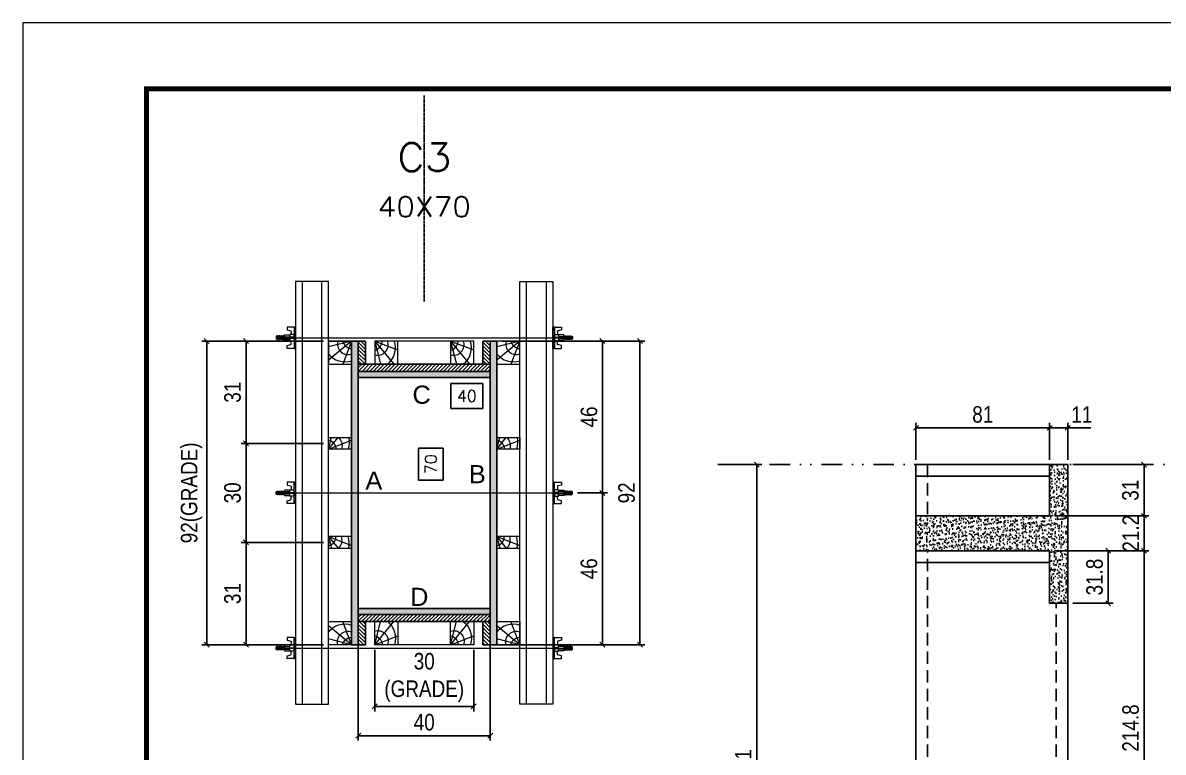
# Model space of a CAD drawing. Extents: x 2949 to 9203, y -16089 to 12527.
# Drawn here: x 4534 to 5225, y 2896 to 3338 of the extents above; entities that cross this region are included whole.
import ezdxf
from ezdxf.enums import TextEntityAlignment as Align

# ---------------------------------------------------------------- set-up
doc = ezdxf.new("R2010")
doc.units = 0
for name, pattern in [('DASHED', [0.75, 0.5, -0.25]), ('DIVIDE2', [0.625, 0.25, -0.125, 0, -0.125, 0, -0.125]), ('HIDDEN', [0.375, 0.25, -0.125])]:
    doc.linetypes.add(name, pattern=pattern)
for name, color, linetype in [('CHAPA', 1, 'Continuous'), ('COTA', 241, 'Continuous'), ('cotas', 4, 'Continuous'), ('MEIO_PONT', 93, 'Continuous'), ('Nível', 160, 'Continuous'), ('Painéis', 200, 'Continuous'), ('SARR_2.2x7', 40, 'Continuous'), ('SARRAFO', 251, 'Continuous'), ('Sarrafo de Pressão', 42, 'HIDDEN'), ('Texto de Titulo', 7, 'Continuous'), ('Texto Qtd Sarr', 242, 'Continuous'), ('TEXTO_GERAL', 7, 'Continuous')]:
    doc.layers.add(name, color=color, linetype=linetype)
for name, color, linetype, lineweight in [('Folhas', 255, 'Continuous', 9), ('Hachura', 251, 'Continuous', 9), ('Madeira', 126, 'Continuous', 18), ('Perfil Metálico', 224, 'Continuous', 18), ('SARRAFO DE PRESSAO', 251, 'DASHED', 9), ('Texto Seção', 7, 'Continuous', 15)]:
    doc.layers.add(name, color=color, linetype=linetype, lineweight=lineweight)
doc.styles.add('ARIAL', font='arial.ttf')
doc.styles.add('COTA TECNICA', font='techl___.ttf', dxfattribs={"height": 10})
doc.styles.add('COTA TECNICA 2X', font='techl___.ttf', dxfattribs={"height": 10})
doc.styles.add('COTA TECNICA-50', font='techl___.ttf', dxfattribs={"height": 10})
doc.styles.add('ROMANS', font='romans.shx')
doc.dimstyles.new('COTA PAINEL-50', dxfattribs={"dimtxt": 10, "dimasz": 3, "dimexe": 3, "dimexo": 3, "dimgap": 3, "dimtad": 1, "dimdec": 1, "dimzin": 12, "dimdsep": 46, "dimtxsty": 'COTA TECNICA-50', "dimblk1": 'OBLIQUE', "dimblk2": 'OBLIQUE', "dimsah": 1, "dimcen": 0.9, "dimclrd": 4, "dimclre": 4, "dimclrt": 240, "dimadec": 1, "dimazin": 3, "dimtfac": 1, "dimtdec": 1, "dimtmove": 0, "dimatfit": 3, "dimfxl": 1, "dimtolj": 1, "dimtzin": 12, "dimarcsym": 0})
doc.dimstyles.new('PAINEL', dxfattribs={"dimtxt": 10, "dimasz": 3, "dimexe": 3, "dimexo": 3, "dimgap": 3, "dimtad": 1, "dimdec": 1, "dimzin": 12, "dimdsep": 46, "dimtxsty": 'COTA TECNICA', "dimblk1": 'OBLIQUE', "dimblk2": 'OBLIQUE', "dimsah": 1, "dimcen": 0.9, "dimclrd": 4, "dimclre": 4, "dimclrt": 240, "dimadec": 1, "dimazin": 3, "dimtfac": 1, "dimtdec": 1, "dimtmove": 0, "dimatfit": 3, "dimfxl": 1, "dimtolj": 1, "dimtzin": 12, "dimarcsym": 0})
doc.dimstyles.new('SECAO PILAR', dxfattribs={"dimtxt": 10, "dimasz": 3, "dimexe": 3, "dimexo": 3, "dimgap": 3, "dimtad": 1, "dimdec": 1, "dimlfac": 0.5, "dimzin": 12, "dimdsep": 46, "dimtxsty": 'COTA TECNICA 2X', "dimblk1": 'OBLIQUE', "dimblk2": 'OBLIQUE', "dimsah": 1, "dimcen": 0.9, "dimclrd": 256, "dimclre": 256, "dimclrt": 256, "dimadec": 1, "dimazin": 3, "dimtfac": 1, "dimtdec": 1, "dimtmove": 0, "dimatfit": 3, "dimfxl": 1, "dimtolj": 1, "dimtzin": 12, "dimarcsym": 0})
doc.dimstyles.new('SECÇÃO 2', dxfattribs={"dimtxt": 7, "dimasz": 6, "dimexe": 0.18, "dimexo": 2, "dimgap": -4, "dimtad": 3, "dimdec": 1, "dimlfac": 0.5, "dimzin": 12, "dimdsep": 46, "dimtxsty": 'ROMANS', "dimblk": 'ARCHTICK', "dimcen": 0.09, "dimse1": 1, "dimse2": 1, "dimsd1": 1, "dimsd2": 1, "dimclrd": 180, "dimclre": 5, "dimclrt": 1, "dimadec": 0, "dimazin": 3, "dimtfac": 1, "dimtdec": 1, "dimtofl": 0, "dimtmove": 0, "dimatfit": 3, "dimldrblk": 'ARCHTICK', "dimfxl": 1, "dimtolj": 1, "dimtzin": 0, "dimarcsym": 0})

# ---------------------------------------------------------------- blocks, each defined once
blk = doc.blocks.new('9999999999')
at = {"layer": 'Folhas'}
blk.add_lwpolyline([(98138.98, 34190.21), (99623.98, 34190.21), (99623.98, 35240.21), (98138.98, 35240.21)], close=True, dxfattribs=at)
at = {"layer": 'Folhas', "color": 30, "const_width": 3}
blk.add_lwpolyline([(98213.98, 34230.21), (99583.98, 34230.21), (99583.98, 35200.21), (98213.98, 35200.21)], close=True, dxfattribs=at)
blk = doc.blocks.new('*D1163')
at = {"layer": 'COTA', "color": 180, "lineweight": -2, "transparency": 16777216}
for p, q in [((4788.84, 3080.35), (4773.84, 3080.35)), ((4773.84, 3080.35), (4773.84, 3061.01)), ((4788.84, 3061.01), (4788.84, 3080.35)), ((4773.84, 3061.01), (4788.84, 3061.01))]:
    blk.add_line(p, q, dxfattribs=at)
at = {"layer": 'Defpoints', "color": 0, "transparency": 16777216}
for p in [(4737.33, 3123.31), (4737.33, 2983.31), (4792.84, 2983.31)]:
    blk.add_point(p, dxfattribs=at)
at = {"layer": 'COTA', "color": 1, "transparency": 16777216, "insert": (4781.34, 3070.68), "char_height": 7, "attachment_point": 5, "rotation": 90, "style": 'ROMANS'}
blk.add_mtext('\\A1;70', dxfattribs=at)
blk = doc.blocks.new('_ArchTick')
at = {"color": 0, "linetype": 'ByBlock', "const_width": 0.15}
blk.add_lwpolyline([(-0.5, -0.5), (0.5, 0.5)], dxfattribs=at)
blk = doc.blocks.new('_Oblique')
at = {"color": 0, "linetype": 'ByBlock', "lineweight": -2}
blk.add_line((-0.5, -0.5), (0.5, 0.5), dxfattribs=at)
blk = doc.blocks.new('*D1164')
at = {"layer": 'COTA', "lineweight": -2, "transparency": 16777216}
for p, q in [((4824.33, 3145.31), (4911.1, 3145.31)), ((4908.1, 3145.31), (4908.1, 2961.31)), ((4824.33, 2961.31), (4911.1, 2961.31))]:
    blk.add_line(p, q, dxfattribs=at)
at = {"layer": 'Defpoints', "color": 0, "transparency": 16777216}
for p in [(4821.33, 3145.31), (4821.33, 2961.31), (4908.1, 2961.31)]:
    blk.add_point(p, dxfattribs=at)
at = {"layer": 'COTA', "lineweight": -2, "transparency": 16777216, "xscale": 3, "yscale": 3, "zscale": 3}
for p, rotation in [((4908.1, 3145.31), 90), ((4908.1, 2961.31), 270)]:
    blk.add_blockref('_Oblique', p, dxfattribs=dict(at, rotation=rotation))
at = {"layer": 'COTA', "transparency": 16777216, "insert": (4900.02, 3053.31), "char_height": 10, "attachment_point": 5, "rotation": 90, "style": 'COTA TECNICA 2X'}
blk.add_mtext('\\A1;92', dxfattribs=at)
blk = doc.blocks.new('*D1165')
at = {"layer": 'COTA', "lineweight": -2, "transparency": 16777216}
for p, q in [((4858.33, 3145.31), (4888.33, 3145.31)), ((4885.33, 3145.31), (4885.33, 3053.31)), ((4870.13, 3053.31), (4888.33, 3053.31))]:
    blk.add_line(p, q, dxfattribs=at)
at = {"layer": 'Defpoints', "color": 0, "transparency": 16777216}
for p in [(4855.33, 3145.31), (4867.13, 3053.31), (4885.33, 3053.31)]:
    blk.add_point(p, dxfattribs=at)
at = {"layer": 'COTA', "lineweight": -2, "transparency": 16777216, "xscale": 3, "yscale": 3, "zscale": 3}
for p, rotation in [((4885.33, 3145.31), 90), ((4885.33, 3053.31), 270)]:
    blk.add_blockref('_Oblique', p, dxfattribs=dict(at, rotation=rotation))
at = {"layer": 'COTA', "transparency": 16777216, "insert": (4877.23, 3099.31), "char_height": 10, "attachment_point": 5, "rotation": 90, "style": 'COTA TECNICA 2X'}
blk.add_mtext('\\A1;46', dxfattribs=at)
blk = doc.blocks.new('*D1166')
at = {"layer": 'COTA', "lineweight": -2, "transparency": 16777216}
for p, q in [((4870.13, 3053.31), (4888.33, 3053.31)), ((4885.33, 2961.31), (4885.33, 3053.31)), ((4858.33, 2961.31), (4888.33, 2961.31))]:
    blk.add_line(p, q, dxfattribs=at)
at = {"layer": 'Defpoints', "color": 0, "transparency": 16777216}
for p in [(4867.13, 3053.31), (4885.33, 3053.31), (4855.33, 2961.31)]:
    blk.add_point(p, dxfattribs=at)
at = {"layer": 'COTA', "lineweight": -2, "transparency": 16777216, "xscale": 3, "yscale": 3, "zscale": 3}
for p, rotation in [((4885.33, 3053.31), 90), ((4885.33, 2961.31), 270)]:
    blk.add_blockref('_Oblique', p, dxfattribs=dict(at, rotation=rotation))
at = {"layer": 'COTA', "transparency": 16777216, "insert": (4877.23, 3007.31), "char_height": 10, "attachment_point": 5, "rotation": 90, "style": 'COTA TECNICA 2X'}
blk.add_mtext('\\A1;46', dxfattribs=at)
blk = doc.blocks.new('*D1167')
at = {"layer": 'COTA', "color": 180, "lineweight": -2, "transparency": 16777216}
for p, q in [((4812.83, 3119.52), (4793.5, 3119.52)), ((4793.5, 3119.52), (4793.5, 3104.52)), ((4812.83, 3104.52), (4812.83, 3119.52)), ((4793.5, 3104.52), (4812.83, 3104.52))]:
    blk.add_line(p, q, dxfattribs=at)
at = {"layer": 'Defpoints', "color": 0, "transparency": 16777216}
for p in [(4737.33, 3123.31), (4817.33, 3123.31), (4817.33, 3100.52)]:
    blk.add_point(p, dxfattribs=at)
at = {"layer": 'COTA', "color": 1, "transparency": 16777216, "insert": (4803.16, 3112.02), "char_height": 7, "attachment_point": 5, "style": 'ROMANS'}
blk.add_mtext('\\A1;40', dxfattribs=at)
blk = doc.blocks.new('titulo1')
at = {"layer": 'Defpoints', "color": 252, "linetype": 'HIDDEN', "ltscale": 2}
blk.add_line((0, 0), (0, 125), dxfattribs=at)
at = {"layer": 'Defpoints', "style": 'ROMANS', "oblique": 15}
blk.add_attdef('FOLHA', text='', height=10, dxfattribs=at).set_placement((0, 15.58), align=Align.MIDDLE_CENTER)
at = {"layer": 'Texto Qtd Sarr', "color": 3, "style": 'ROMANS', "oblique": 15}
for tag, height, p in [('TITULO', 17, (0, 71.45)), ('SEÇÃO', 12, (0, 41.55))]:
    blk.add_attdef(tag, text='', height=height, dxfattribs=at).set_placement(p, align=Align.MIDDLE_CENTER)
blk = doc.blocks.new('PONTALETE')
at = {"layer": 'Madeira'}
for q in [(2.71, 7), (7, 5.76), (7, 1.74)]:
    blk.add_line((0, 0), q, dxfattribs=at)
blk.add_lwpolyline([(0, 0), (7, 0), (7, 7), (0, 7)], close=True, dxfattribs=at)
for centre, radius, start, end in [((2.04, 0.06), 6.23, 37.2818, 109.0913), ((1.09, 0.9), 3.19, 343.603, 109.9847), ((-0.21, -0.78), 3.09, 14.6322, 86.0383)]:
    blk.add_arc(centre, radius, start, end, dxfattribs=at)
blk = doc.blocks.new('*D1168')
at = {"layer": 'COTA', "lineweight": -2, "transparency": 16777216}
for p, q in [((4716.33, 3145.31), (4642.55, 3145.31)), ((4645.55, 3145.31), (4645.55, 2961.31)), ((4716.33, 2961.31), (4642.55, 2961.31))]:
    blk.add_line(p, q, dxfattribs=at)
at = {"layer": 'Defpoints', "color": 0, "transparency": 16777216}
for p in [(4719.33, 3145.31), (4645.55, 2961.31), (4719.33, 2961.31)]:
    blk.add_point(p, dxfattribs=at)
at = {"layer": 'COTA', "lineweight": -2, "transparency": 16777216, "xscale": 3, "yscale": 3, "zscale": 3}
for p, rotation in [((4645.55, 3145.31), 90), ((4645.55, 2961.31), 270)]:
    blk.add_blockref('_Oblique', p, dxfattribs=dict(at, rotation=rotation))
at = {"layer": 'COTA', "transparency": 16777216, "insert": (4636.33, 3053.31), "char_height": 10, "attachment_point": 5, "rotation": 90, "style": 'COTA TECNICA 2X'}
blk.add_mtext('\\A1;92(GRADE)', dxfattribs=at)
blk = doc.blocks.new('MEIO PONTALETE')
at = {"layer": 'Madeira'}
for q in [(2.71, 7), (3.5, 2.88), (3.5, 0.87)]:
    blk.add_line((0, 0), q, dxfattribs=at)
blk.add_lwpolyline([(0, 0), (3.5, 0), (3.5, 7), (0, 7)], close=True, dxfattribs=at)
for centre, radius, start, end in [((2.04, 0.06), 6.23, 76.4499, 109.0913), ((1.09, 0.9), 3.19, 40.9063, 109.9847), ((-0.21, -0.78), 3.09, 14.6322, 86.0383)]:
    blk.add_arc(centre, radius, start, end, dxfattribs=at)
blk = doc.blocks.new('*D1188')
at = {"layer": 'COTA', "lineweight": -2, "transparency": 16777216}
for p, q in [((4716.33, 3023.31), (4666.39, 3023.31)), ((4669.39, 3023.31), (4669.39, 2961.31)), ((4716.33, 2961.31), (4666.39, 2961.31))]:
    blk.add_line(p, q, dxfattribs=at)
at = {"layer": 'Defpoints', "color": 0, "transparency": 16777216}
for p in [(4719.33, 3023.31), (4669.39, 2961.31), (4719.33, 2961.31)]:
    blk.add_point(p, dxfattribs=at)
at = {"layer": 'COTA', "lineweight": -2, "transparency": 16777216, "xscale": 3, "yscale": 3, "zscale": 3}
for p, rotation in [((4669.39, 3023.31), 90), ((4669.39, 2961.31), 270)]:
    blk.add_blockref('_Oblique', p, dxfattribs=dict(at, rotation=rotation))
at = {"layer": 'COTA', "transparency": 16777216, "insert": (4661.17, 2992.31), "char_height": 10, "attachment_point": 5, "rotation": 90, "style": 'COTA TECNICA 2X'}
blk.add_mtext('\\A1;31', dxfattribs=at)
blk = doc.blocks.new('C')
at = {"layer": 'Hachura', "color": 0}
for p, q in [((0, 3.22), (0, -3.22)), ((0.45, 3.22), (0, 3.22)), ((0.46, 3.16), (0, 3.16)), ((0.46, 3.05), (0, 3.05)), ((0.46, 2.88), (0, 2.88)), ((0, 2.75), (0, -1.16)), ((0.46, 2.65), (0, 2.65)), ((0.46, 2.23), (0, 2.23)), ((0.46, 1.51), (0, 1.51)), ((0.39, 0.49), (0.17, 0.49)), ((0.45, -3.23), (0.45, 3.22)), ((0.45, 3.22), (2.58, 3.22)), ((1.74, 0.97), (0.45, 0.97)), ((1.45, 0.1), (0.45, 0.1)), ((1.35, 1.94), (1.35, 0.96)), ((2.58, 2.39), (1.47, 2.09)), ((1.74, -0.97), (1.74, 0.97)), ((1.74, 0.97), (1.74, 0.84)), ((1.74, 0.97), (1.74, 0.84)), ((1.74, 0.84), (3.35, 0.84)), ((3.35, 0.45), (1.74, 0.45)), ((2.58, 3.22), (2.58, 2.39)), ((3.32, 0.84), (3.32, -0.84)), ((3.35, 0.84), (3.35, -0.84)), ((3.68, 0.45), (3.35, 0.45)), ((3.84, -0.52), (3.35, 0.45)), ((3.35, 0.06), (3.67, -0.57)), ((3.68, 0.45), (4.16, -0.52)), ((3.72, 0.5), (4.25, -0.57)), ((4.37, -0.55), (3.83, 0.53)), ((4.15, 0.45), (3.93, 0.45)), ((4.42, -0.52), (3.93, 0.45)), ((4.15, 0.45), (4.26, 0.45)), ((4.26, 0.45), (4.74, -0.52)), ((4.3, 0.5), (4.83, -0.57)), ((4.95, -0.55), (4.41, 0.53)), ((4.51, 0.45), (4.84, 0.45)), ((5, -0.52), (4.51, 0.45)), ((4.84, 0.45), (5.32, -0.52)), ((4.88, 0.5), (5.41, -0.57)), ((5.53, -0.55), (4.99, 0.53)), ((5.58, -0.52), (5.09, 0.45)), ((5.42, 0.45), (5.09, 0.45)), ((5.58, -0.52), (5.09, 0.45)), ((5.42, 0.45), (5.74, -0.19)), ((5.46, 0.5), (5.74, -0.07)), ((5.74, 0.19), (5.57, 0.53)), ((5.74, 0.32), (5.68, 0.45)), ((5.68, 0.45), (5.74, 0.45)), ((5.74, 0.45), (5.9, 0.29)), ((5.74, 0.45), (5.74, -0.52)), ((5.9, -0.36), (5.9, 0.29)), ((0.45, 0), (0, 0)), ((0.46, -1.52), (0, -1.52)), ((0.46, -2.23), (0, -2.23)), ((0.46, -2.65), (0, -2.65)), ((0.46, -2.88), (0, -2.88)), ((0.46, -3.05), (0, -3.05)), ((0.46, -3.16), (0, -3.16)), ((0, -3.22), (2.57, -3.22)), ((0.08, -0.48), (0.29, -0.48)), ((0.29, -0.48), (0.4, -0.48)), ((0.45, 0), (0.45, -0.97)), ((0.45, -0.16), (1.45, -0.16)), ((0.45, -0.65), (0.45, -0.32)), ((0.45, -3.23), (0.45, -0.65)), ((0.45, -0.97), (1.74, -0.97)), ((1.35, -1.94), (1.35, -0.97)), ((2.58, -2.39), (1.47, -2.1)), ((3.35, -0.32), (1.74, -0.32)), ((3.35, -0.84), (1.74, -0.84)), ((2.58, -3.23), (2.58, -2.39)), ((3.35, -0.07), (3.58, -0.52)), ((3.35, -0.52), (3.58, -0.52)), ((3.84, -0.52), (4.16, -0.52)), ((4.42, -0.52), (4.74, -0.52)), ((4.63, -0.52), (4.74, -0.52)), ((5, -0.52), (5.32, -0.52)), ((5.58, -0.52), (5.74, -0.52)), ((5.74, -0.52), (5.9, -0.36)), ((5.74, -0.52), (5.74, -0.52))]:
    blk.add_line(p, q, dxfattribs=at)
for centre, radius, start, end in [((1.52, 1.94), 0.161, 104.7436, 180), ((1.44, -0.03), 0.129, 272.695, 87.305), ((3.81, 0.39), 0.143, 25.5688, 154.4312), ((4.39, 0.39), 0.143, 25.5688, 154.4312), ((4.97, 0.39), 0.143, 25.5688, 154.4312), ((5.55, 0.39), 0.143, 25.5688, 154.4312), ((0.17, -0.37), 0.174, 221.744, 317.8592), ((1.52, -1.94), 0.161, 180, 255.2564), ((3.71, -0.4), 0.174, 222.1408, 318.256), ((4.29, -0.4), 0.174, 222.1408, 318.256), ((4.87, -0.4), 0.174, 222.1408, 318.256), ((5.45, -0.4), 0.174, 222.1408, 318.256), ((5.61, -0.4), 0.174, 317.8592, 318.256)]:
    blk.add_arc(centre, radius, start, end, dxfattribs=at)
blk = doc.blocks.new('*D1189')
at = {"layer": 'COTA', "lineweight": -2, "transparency": 16777216}
for p, q in [((4716.33, 3145.31), (4666.39, 3145.31)), ((4669.39, 3145.31), (4669.39, 3083.31)), ((4716.33, 3083.31), (4666.39, 3083.31))]:
    blk.add_line(p, q, dxfattribs=at)
at = {"layer": 'Defpoints', "color": 0, "transparency": 16777216}
for p in [(4719.33, 3145.31), (4669.39, 3083.31), (4719.33, 3083.31)]:
    blk.add_point(p, dxfattribs=at)
at = {"layer": 'COTA', "lineweight": -2, "transparency": 16777216, "xscale": 3, "yscale": 3, "zscale": 3}
for p, rotation in [((4669.39, 3145.31), 90), ((4669.39, 3083.31), 270)]:
    blk.add_blockref('_Oblique', p, dxfattribs=dict(at, rotation=rotation))
at = {"layer": 'COTA', "transparency": 16777216, "insert": (4661.17, 3114.31), "char_height": 10, "attachment_point": 5, "rotation": 90, "style": 'COTA TECNICA 2X'}
blk.add_mtext('\\A1;31', dxfattribs=at)
blk = doc.blocks.new('*D1190')
at = {"layer": 'COTA', "lineweight": -2, "transparency": 16777216}
for p, q in [((4716.33, 3083.31), (4666.39, 3083.31)), ((4669.39, 3083.31), (4669.39, 3023.31)), ((4716.33, 3023.31), (4666.39, 3023.31))]:
    blk.add_line(p, q, dxfattribs=at)
at = {"layer": 'Defpoints', "color": 0, "transparency": 16777216}
for p in [(4719.33, 3083.31), (4669.39, 3023.31), (4719.33, 3023.31)]:
    blk.add_point(p, dxfattribs=at)
at = {"layer": 'COTA', "lineweight": -2, "transparency": 16777216, "xscale": 3, "yscale": 3, "zscale": 3}
for p, rotation in [((4669.39, 3083.31), 90), ((4669.39, 3023.31), 270)]:
    blk.add_blockref('_Oblique', p, dxfattribs=dict(at, rotation=rotation))
at = {"layer": 'COTA', "transparency": 16777216, "insert": (4661.17, 3053.31), "char_height": 10, "attachment_point": 5, "rotation": 90, "style": 'COTA TECNICA 2X'}
blk.add_mtext('\\A1;30', dxfattribs=at)
blk = doc.blocks.new('*D1199')
at = {"layer": 'COTA', "lineweight": -2, "transparency": 16777216}
for p, q in [((4737.33, 2976.71), (4737.33, 2903.2)), ((4817.33, 2976.71), (4817.33, 2903.2)), ((4737.33, 2906.2), (4817.33, 2906.2))]:
    blk.add_line(p, q, dxfattribs=at)
at = {"layer": 'Defpoints', "color": 0, "transparency": 16777216}
for p in [(4737.33, 2979.71), (4817.33, 2979.71), (4817.33, 2906.2)]:
    blk.add_point(p, dxfattribs=at)
at = {"layer": 'COTA', "lineweight": -2, "transparency": 16777216, "xscale": 3, "yscale": 3, "zscale": 3, "rotation": 180}
blk.add_blockref('_Oblique', (4737.33, 2906.2), dxfattribs=at)
at = {"layer": 'COTA', "lineweight": -2, "transparency": 16777216, "xscale": 3, "yscale": 3, "zscale": 3}
blk.add_blockref('_Oblique', (4817.33, 2906.2), dxfattribs=at)
at = {"layer": 'COTA', "transparency": 16777216, "insert": (4777.33, 2914.3), "char_height": 10, "attachment_point": 5, "style": 'COTA TECNICA 2X'}
blk.add_mtext('\\A1;40', dxfattribs=at)
blk = doc.blocks.new('*D1191')
at = {"layer": 'cotas', "color": 4, "linetype": 'ByBlock', "lineweight": -2, "transparency": 16777216}
for p, q in [((4958.19, 3070.42), (4981.91, 3070.42)), ((4978.91, 3070.42), (4978.91, 2679.42)), ((4958.19, 2679.42), (4981.91, 2679.42))]:
    blk.add_line(p, q, dxfattribs=at)
at = {"layer": 'Defpoints', "color": 0, "linetype": 'ByBlock', "transparency": 16777216}
for p in [(4955.19, 3070.42), (4955.19, 2679.42), (4978.91, 2679.42)]:
    blk.add_point(p, dxfattribs=at)
at = {"layer": 'cotas', "color": 4, "linetype": 'ByBlock', "lineweight": -2, "transparency": 16777216, "xscale": 3, "yscale": 3, "zscale": 3}
for p, rotation in [((4978.91, 3070.42), 90), ((4978.91, 2679.42), 270)]:
    blk.add_blockref('_Oblique', p, dxfattribs=dict(at, rotation=rotation))
at = {"layer": 'cotas', "color": 240, "linetype": 'ByBlock', "transparency": 16777216, "insert": (4970.66, 2888.52), "char_height": 10, "attachment_point": 5, "rotation": 90, "style": 'COTA TECNICA'}
blk.add_mtext('\\A1;391', dxfattribs=at)
blk = doc.blocks.new('*D1172')
at = {"layer": 'COTA', "color": 4, "linetype": 'ByBlock', "lineweight": -2, "transparency": 16777216}
for p, q in [((5159.36, 3018.22), (5216.6, 3018.22)), ((5213.6, 2803.42), (5213.6, 3018.22)), ((5170.36, 2803.42), (5216.6, 2803.42))]:
    blk.add_line(p, q, dxfattribs=at)
at = {"layer": 'Defpoints', "color": 0, "linetype": 'ByBlock', "transparency": 16777216}
for p in [(5156.36, 3018.22), (5213.6, 3018.22), (5167.36, 2803.42)]:
    blk.add_point(p, dxfattribs=at)
at = {"layer": 'COTA', "color": 4, "linetype": 'ByBlock', "lineweight": -2, "transparency": 16777216, "xscale": 3, "yscale": 3, "zscale": 3}
for p, rotation in [((5213.6, 3018.22), 90), ((5213.6, 2803.42), 270)]:
    blk.add_blockref('_Oblique', p, dxfattribs=dict(at, rotation=rotation))
at = {"layer": 'COTA', "color": 240, "linetype": 'ByBlock', "transparency": 16777216, "insert": (5205.51, 2910.82), "char_height": 10, "attachment_point": 5, "rotation": 90, "style": 'COTA TECNICA'}
blk.add_mtext('\\A1;214.8', dxfattribs=at)
blk = doc.blocks.new('*D1173')
at = {"layer": 'COTA', "color": 4, "linetype": 'ByBlock', "lineweight": -2, "transparency": 16777216}
for p, q in [((5159.36, 3039.42), (5216.6, 3039.42)), ((5213.6, 3039.42), (5213.6, 3018.22)), ((5159.36, 3018.22), (5216.6, 3018.22))]:
    blk.add_line(p, q, dxfattribs=at)
at = {"layer": 'Defpoints', "color": 0, "linetype": 'ByBlock', "transparency": 16777216}
for p in [(5156.36, 3039.42), (5156.36, 3018.22), (5213.6, 3018.22)]:
    blk.add_point(p, dxfattribs=at)
at = {"layer": 'COTA', "color": 4, "linetype": 'ByBlock', "lineweight": -2, "transparency": 16777216, "xscale": 3, "yscale": 3, "zscale": 3}
for p, rotation in [((5213.6, 3039.42), 90), ((5213.6, 3018.22), 270)]:
    blk.add_blockref('_Oblique', p, dxfattribs=dict(at, rotation=rotation))
at = {"layer": 'COTA', "color": 240, "linetype": 'ByBlock', "transparency": 16777216, "insert": (5205.54, 3028.82), "char_height": 10, "attachment_point": 5, "rotation": 90, "style": 'COTA TECNICA'}
blk.add_mtext('\\A1;21.2', dxfattribs=at)
blk = doc.blocks.new('*D1200')
at = {"layer": 'COTA', "lineweight": -2, "transparency": 16777216}
for p, q in [((4747.33, 2958.31), (4747.33, 2920.93)), ((4807.33, 2958.31), (4807.33, 2920.93)), ((4747.33, 2923.93), (4807.33, 2923.93))]:
    blk.add_line(p, q, dxfattribs=at)
at = {"layer": 'Defpoints', "color": 0, "transparency": 16777216}
for p in [(4747.33, 2961.31), (4807.33, 2961.31), (4807.33, 2923.93)]:
    blk.add_point(p, dxfattribs=at)
at = {"layer": 'COTA', "lineweight": -2, "transparency": 16777216, "xscale": 3, "yscale": 3, "zscale": 3, "rotation": 180}
blk.add_blockref('_Oblique', (4747.33, 2923.93), dxfattribs=at)
at = {"layer": 'COTA', "lineweight": -2, "transparency": 16777216, "xscale": 3, "yscale": 3, "zscale": 3}
blk.add_blockref('_Oblique', (4807.33, 2923.93), dxfattribs=at)
at = {"layer": 'COTA', "transparency": 16777216, "insert": (4777.33, 2941.48), "char_height": 10, "attachment_point": 5, "style": 'COTA TECNICA 2X'}
blk.add_mtext('\\A1;30\\P(GRADE)', dxfattribs=at)
blk = doc.blocks.new('*D3330')
at = {"layer": 'COTA', "color": 4, "lineweight": -2, "transparency": 16777216}
for p, q in [((5170.36, 3070.42), (5216.6, 3070.42)), ((5213.6, 3039.42), (5213.6, 3070.42)), ((5159.36, 3039.42), (5216.6, 3039.42))]:
    blk.add_line(p, q, dxfattribs=at)
at = {"layer": 'Defpoints', "color": 0, "transparency": 16777216}
for p in [(5167.36, 3070.42), (5213.6, 3070.42), (5156.36, 3039.42)]:
    blk.add_point(p, dxfattribs=at)
at = {"layer": 'COTA', "color": 4, "lineweight": -2, "transparency": 16777216, "xscale": 3, "yscale": 3, "zscale": 3}
for p, rotation in [((5213.6, 3070.42), 90), ((5213.6, 3039.42), 270)]:
    blk.add_blockref('_Oblique', p, dxfattribs=dict(at, rotation=rotation))
at = {"layer": 'COTA', "color": 240, "transparency": 16777216, "insert": (5205.38, 3054.92), "char_height": 10, "attachment_point": 5, "rotation": 90, "style": 'COTA TECNICA-50'}
blk.add_mtext('\\A1;31', dxfattribs=at)
blk = doc.blocks.new('*D3444')
at = {"layer": 'COTA', "color": 4, "lineweight": -2, "transparency": 16777216}
for p, q in [((5159.36, 3018.22), (5194.87, 3018.22)), ((5191.87, 3018.22), (5191.87, 2986.42)), ((5170.36, 2986.42), (5194.87, 2986.42))]:
    blk.add_line(p, q, dxfattribs=at)
at = {"layer": 'Defpoints', "color": 0, "transparency": 16777216}
for p in [(5156.36, 3018.22), (5167.36, 2986.42), (5191.87, 2986.42)]:
    blk.add_point(p, dxfattribs=at)
at = {"layer": 'COTA', "color": 4, "lineweight": -2, "transparency": 16777216, "xscale": 3, "yscale": 3, "zscale": 3}
for p, rotation in [((5191.87, 3018.22), 90), ((5191.87, 2986.42), 270)]:
    blk.add_blockref('_Oblique', p, dxfattribs=dict(at, rotation=rotation))
at = {"layer": 'COTA', "color": 240, "transparency": 16777216, "insert": (5183.63, 3002.32), "char_height": 10, "attachment_point": 5, "rotation": 90, "style": 'COTA TECNICA-50'}
blk.add_mtext('\\A1;31.8', dxfattribs=at)
blk = doc.blocks.new('*D3445')
at = {"layer": 'COTA', "color": 4, "lineweight": -2, "transparency": 16777216}
for p, q in [((5075.36, 3073.42), (5075.36, 3095.72)), ((5075.36, 3092.72), (5156.36, 3092.72)), ((5156.36, 3073.42), (5156.36, 3095.72))]:
    blk.add_line(p, q, dxfattribs=at)
at = {"layer": 'Defpoints', "color": 0, "transparency": 16777216}
for p in [(5156.36, 3092.72), (5075.36, 3070.42), (5156.36, 3070.42)]:
    blk.add_point(p, dxfattribs=at)
at = {"layer": 'COTA', "color": 4, "lineweight": -2, "transparency": 16777216, "xscale": 3, "yscale": 3, "zscale": 3, "rotation": 180}
blk.add_blockref('_Oblique', (5075.36, 3092.72), dxfattribs=at)
at = {"layer": 'COTA', "color": 4, "lineweight": -2, "transparency": 16777216, "xscale": 3, "yscale": 3, "zscale": 3}
blk.add_blockref('_Oblique', (5156.36, 3092.72), dxfattribs=at)
at = {"layer": 'COTA', "color": 240, "transparency": 16777216, "insert": (5115.86, 3100.81), "char_height": 10, "attachment_point": 5, "style": 'COTA TECNICA-50'}
blk.add_mtext('\\A1;81', dxfattribs=at)
blk = doc.blocks.new('*D3446')
at = {"layer": 'COTA', "color": 4, "lineweight": -2, "transparency": 16777216}
for p, q in [((5156.36, 3073.42), (5156.36, 3095.72)), ((5156.36, 3092.72), (5167.36, 3092.72)), ((5167.36, 3073.42), (5167.36, 3095.72)), ((5167.36, 3092.72), (5181.45, 3092.72))]:
    blk.add_line(p, q, dxfattribs=at)
at = {"layer": 'Defpoints', "color": 0, "transparency": 16777216}
for p in [(5167.36, 3092.72), (5156.36, 3070.42), (5167.36, 3070.42)]:
    blk.add_point(p, dxfattribs=at)
at = {"layer": 'COTA', "color": 4, "lineweight": -2, "transparency": 16777216, "xscale": 3, "yscale": 3, "zscale": 3, "rotation": 180}
blk.add_blockref('_Oblique', (5156.36, 3092.72), dxfattribs=at)
at = {"layer": 'COTA', "color": 4, "lineweight": -2, "transparency": 16777216, "xscale": 3, "yscale": 3, "zscale": 3}
blk.add_blockref('_Oblique', (5167.36, 3092.72), dxfattribs=at)
at = {"layer": 'COTA', "color": 240, "transparency": 16777216, "insert": (5175.91, 3100.78), "char_height": 10, "attachment_point": 5, "style": 'COTA TECNICA-50'}
blk.add_mtext('\\A1;11', dxfattribs=at)

msp = doc.modelspace()

# ---------------------------------------------------------------- hatches: boundary and pattern name
at = {"layer": 'COTA', "linetype": 'ByBlock'}
h = msp.add_hatch(dxfattribs=at)
h.set_pattern_fill('AR-CONC', color=256, scale=0.03)
h.paths.add_polyline_path([(5167.36, 3070.42), (5156.36, 3070.42), (5156.36, 3039.42), (5075.36, 3039.42), (5075.36, 3018.22), (5156.36, 3018.22), (5156.36, 2986.42), (5167.36, 2986.42)])
at = {"layer": 'Hachura'}
h = msp.add_hatch(color=256, dxfattribs=at)
h.dxf.hatch_style = 1
h.paths.add_polyline_path([(4737.33, 2961.31), (4733.33, 2961.31), (4733.33, 3145.31), (4737.33, 3145.31)])
h = msp.add_hatch(color=256, dxfattribs=at)
h.dxf.hatch_style = 1
h.paths.add_polyline_path([(4737.33, 2961.31), (4733.33, 2961.31), (4733.33, 3145.31), (4737.33, 3145.31)])
h = msp.add_hatch(dxfattribs=at)
h.set_pattern_fill('ANSI31', color=256, scale=0.5, angle=90, style=0)
h.set_pattern_definition([(135, (-18154.0793, 12269.2637), (-1.12253202, -1.12253202), [])])
h.paths.add_polyline_path([(4737.33, 3131.31), (4741.73, 3131.31), (4741.73, 3145.31), (4737.33, 3145.31)])
h = msp.add_hatch(dxfattribs=at)
h.set_pattern_fill('ANSI31', color=256, scale=0.5, angle=90, style=0)
h.set_pattern_definition([(135, (-18112.0793, 12269.2637), (-1.12253202, -1.12253202), [])])
h.paths.add_polyline_path([(4817.33, 3131.31), (4812.93, 3131.31), (4812.93, 3145.31), (4817.33, 3145.31)])
h = msp.add_hatch(color=256, dxfattribs=at)
h.dxf.hatch_style = 1
h.paths.add_polyline_path([(4817.33, 2961.31), (4821.33, 2961.31), (4821.33, 3145.31), (4817.33, 3145.31)])
h = msp.add_hatch(color=256, dxfattribs=at)
h.dxf.hatch_style = 1
h.paths.add_polyline_path([(4817.33, 2961.31), (4821.33, 2961.31), (4821.33, 3145.31), (4817.33, 3145.31)])
h = msp.add_hatch(dxfattribs=at)
h.set_pattern_fill('ANSI31', color=256, scale=0.5, style=0)
h.set_pattern_definition([(45, (13911.2807, 26056.32), (-1.12253202, 1.12253202), [])])
h.paths.add_polyline_path([(4817.33, 3126.91), (4817.33, 3131.31), (4737.33, 3131.31), (4737.33, 3126.91)])
h = msp.add_hatch(color=256, dxfattribs=at)
h.dxf.hatch_style = 1
h.paths.add_polyline_path([(4737.33, 3126.91), (4737.33, 3123.31), (4817.33, 3123.31), (4817.33, 3126.91)])
h = msp.add_hatch(color=256, dxfattribs=at)
h.dxf.hatch_style = 1
h.paths.add_polyline_path([(4737.33, 3126.91), (4737.33, 3123.31), (4817.33, 3123.31), (4817.33, 3126.91)])
h = msp.add_hatch(color=256, dxfattribs=at)
h.dxf.hatch_style = 1
h.paths.add_polyline_path([(4737.33, 2983.31), (4737.33, 2979.71), (4817.33, 2979.71), (4817.33, 2983.31)])
h = msp.add_hatch(color=256, dxfattribs=at)
h.dxf.hatch_style = 1
h.paths.add_polyline_path([(4737.33, 2983.31), (4737.33, 2979.71), (4817.33, 2979.71), (4817.33, 2983.31)])
h = msp.add_hatch(dxfattribs=at)
h.set_pattern_fill('ANSI31', color=256, scale=0.5, style=0)
h.set_pattern_definition([(45, (13911.2807, 26082.32), (-1.12253202, 1.12253202), [])])
h.paths.add_polyline_path([(4817.33, 2979.71), (4817.33, 2975.31), (4737.33, 2975.31), (4737.33, 2979.71)])
h = msp.add_hatch(dxfattribs=at)
h.set_pattern_fill('ANSI31', color=256, scale=0.5, angle=90, style=0)
h.set_pattern_definition([(135, (-18154.0793, 12464.2637), (-1.12253202, -1.12253202), [])])
h.paths.add_polyline_path([(4737.33, 2975.31), (4741.73, 2975.31), (4741.73, 2961.31), (4737.33, 2961.31)])
h = msp.add_hatch(dxfattribs=at)
h.set_pattern_fill('ANSI31', color=256, scale=0.5, angle=90, style=0)
h.set_pattern_definition([(135, (-18112.0793, 12464.2637), (-1.12253202, -1.12253202), [])])
h.paths.add_polyline_path([(4817.33, 2975.31), (4812.93, 2975.31), (4812.93, 2961.31), (4817.33, 2961.31)])

# ---------------------------------------------------------------- linework, layer by layer
at = {"layer": 'CHAPA'}
for points in [[(4737.33, 2961.31), (4733.33, 2961.31), (4733.33, 3145.31), (4737.33, 3145.31)], [(4737.33, 2961.31), (4733.33, 2961.31), (4733.33, 3145.31), (4737.33, 3145.31)], [(4817.33, 2961.31), (4821.33, 2961.31), (4821.33, 3145.31), (4817.33, 3145.31)], [(4817.33, 2961.31), (4821.33, 2961.31), (4821.33, 3145.31), (4817.33, 3145.31)], [(4737.33, 3126.91), (4737.33, 3123.31), (4817.33, 3123.31), (4817.33, 3126.91)], [(4737.33, 3126.91), (4737.33, 3123.31), (4817.33, 3123.31), (4817.33, 3126.91)], [(4737.33, 2983.31), (4737.33, 2979.71), (4817.33, 2979.71), (4817.33, 2983.31)], [(4737.33, 2983.31), (4737.33, 2979.71), (4817.33, 2979.71), (4817.33, 2983.31)]]:
    msp.add_lwpolyline(points, close=True, dxfattribs=at)
at = {"layer": 'COTA', "linetype": 'ByBlock'}
for p, q in [((5167.36, 3070.42), (5156.36, 3070.42)), ((5167.36, 2986.42), (5167.36, 3070.42)), ((5075.36, 3039.42), (5075.36, 3018.22))]:
    msp.add_line(p, q, dxfattribs=at)
at = {"layer": 'Hachura'}
for p, q in [((4688.53, 3147.31), (4862.33, 3147.32)), ((4688.53, 3053.31), (4862.33, 3053.3)), ((4688.53, 2959.31), (4862.33, 2959.3))]:
    msp.add_line(p, q, dxfattribs=at)
at = {"layer": 'Madeira'}
for points in [[(4733.33, 2961.31), (4719.33, 2961.31), (4719.33, 3145.31), (4733.33, 3145.31)], [(4747.33, 3145.31), (4747.33, 3131.31), (4807.33, 3131.31), (4807.33, 3145.31)], [(4821.33, 2961.31), (4835.33, 2961.31), (4835.33, 3145.31), (4821.33, 3145.31)], [(4747.33, 2961.31), (4747.33, 2975.31), (4807.33, 2975.31), (4807.33, 2961.31)]]:
    msp.add_lwpolyline(points, close=True, dxfattribs=at)
at = {"layer": 'Nível', "color": 4, "linetype": 'DIVIDE2', "ltscale": 50}
msp.add_line((4955.19, 3070.42), (5965.53, 3070.42), dxfattribs=at)
at = {"layer": 'Painéis'}
for p, q in [((5156.36, 3070.42), (5075.36, 3070.42)), ((5075.36, 3070.42), (5075.36, 3039.42)), ((5156.36, 3039.42), (5156.36, 3070.42)), ((5075.36, 3039.42), (5156.36, 3039.42)), ((5075.36, 3018.22), (5075.36, 2803.42)), ((5075.36, 3018.22), (5156.36, 3018.22)), ((5156.36, 2986.42), (5156.36, 3018.22)), ((5167.36, 2986.42), (5156.36, 2986.42)), ((5167.36, 2803.42), (5167.36, 2986.42))]:
    msp.add_line(p, q, dxfattribs=at)
msp.add_lwpolyline([(4817.33, 3123.31), (4737.33, 3123.31), (4737.33, 2983.31), (4817.33, 2983.31)], close=True, dxfattribs=at)
at = {"layer": 'Perfil Metálico'}
for points in [[(4699.33, 2925.31), (4719.33, 2925.31), (4719.33, 3181.31), (4699.33, 3181.31)], [(4715.33, 3181.31), (4703.33, 3181.31), (4703.33, 2925.31), (4715.33, 2925.31)], [(4855.33, 2925.31), (4835.33, 2925.31), (4835.33, 3181.31), (4855.33, 3181.31)], [(4839.33, 3181.31), (4851.33, 3181.31), (4851.33, 2925.31), (4839.33, 2925.31)]]:
    msp.add_lwpolyline(points, close=True, dxfattribs=at)
at = {"layer": 'SARR_2.2x7'}
for p, q in [((5156.36, 3063.42), (5075.36, 3063.42)), ((5075.36, 3011.22), (5156.36, 3011.22))]:
    msp.add_line(p, q, dxfattribs=at)
at = {"layer": 'SARRAFO'}
for points in [[(4741.73, 3145.31), (4741.73, 3131.31), (4737.33, 3131.31), (4737.33, 3145.31)], [(4812.93, 3145.31), (4812.93, 3131.31), (4817.33, 3131.31), (4817.33, 3145.31)], [(4737.33, 3131.31), (4817.33, 3131.31), (4817.33, 3126.91), (4737.33, 3126.91)], [(4737.33, 2975.31), (4817.33, 2975.31), (4817.33, 2979.71), (4737.33, 2979.71)], [(4741.73, 2961.31), (4741.73, 2975.31), (4737.33, 2975.31), (4737.33, 2961.31)], [(4812.93, 2961.31), (4812.93, 2975.31), (4817.33, 2975.31), (4817.33, 2961.31)]]:
    msp.add_lwpolyline(points, close=True, dxfattribs=at)
at = {"layer": 'Sarrafo de Pressão', "ltscale": 30}
for p, q in [((5082.36, 3070.42), (5082.36, 3039.42)), ((5082.36, 2803.42), (5082.36, 3018.22)), ((5160.36, 2803.42), (5160.36, 2986.42))]:
    msp.add_line(p, q, dxfattribs=at)

# ---------------------------------------------------------------- block references
at = {"layer": 'Hachura', "linetype": 'Continuous', "yscale": 2, "zscale": 2, "rotation": 180}
for p, xscale in [((4699.33, 3147.31), 2), ((4855.33, 3147.31), -2)]:
    msp.add_blockref('C', p, dxfattribs=dict(at, xscale=xscale))
at = {"layer": 'Hachura', "linetype": 'Continuous', "yscale": 2, "zscale": 2}
for p, xscale in [((4699.33, 3053.31), -2), ((4855.33, 3053.31), 2), ((4699.33, 2959.31), -2), ((4855.33, 2959.31), 2)]:
    msp.add_blockref('C', p, dxfattribs=dict(at, xscale=xscale))
at = {"layer": 'MEIO_PONT'}
for name, p, xscale, yscale, zscale, rotation in [('PONTALETE', (4733.33, 3145.31), 2, 2, 2, 180), ('PONTALETE', (4747.33, 3145.31), 2, 2, 2, 270), ('PONTALETE', (4793.33, 3145.31), 2, 2, 2, 270), ('PONTALETE', (4835.33, 3145.31), 2, 2, 2, 180), ('MEIO PONTALETE', (4719.33, 3079.81), -1.999999997962732, 1.999999997962732, 1.999999997962732, 270), ('MEIO PONTALETE', (4821.33, 3079.81), -1.999999997962732, 1.999999997962732, 1.999999997962732, 270), ('MEIO PONTALETE', (4719.33, 3026.81), 1.999999997962732, 1.999999997962732, 1.999999997962732, 270), ('MEIO PONTALETE', (4821.33, 3026.81), 1.999999997962732, 1.999999997962732, 1.999999997962732, 270), ('PONTALETE', (4747.33, 2961.31), -2, 2, 2, 270), ('PONTALETE', (4793.33, 2961.31), -2, 2, 2, 270)]:
    msp.add_blockref(name, p, dxfattribs=dict(at, xscale=xscale, yscale=yscale, zscale=zscale, rotation=rotation))
at = {"layer": 'MEIO_PONT', "xscale": -2, "yscale": 2, "zscale": 2}
for p in [(4733.33, 2961.31), (4835.33, 2961.31)]:
    msp.add_blockref('PONTALETE', p, dxfattribs=at)
at = {"layer": 'SARRAFO DE PRESSAO', "color": 6, "linetype": 'ByBlock'}
msp.add_blockref('9999999999', (-93604.94, -31902.07), dxfattribs=at)
at = {"layer": 'Texto Seção'}
ref = msp.add_blockref('titulo1', (4777.33, 3169.19), dxfattribs=at)
ref.add_attrib('TITULO', 'C3', dxfattribs={"layer": 'Texto de Titulo', "color": 7, "height": 17, "style": 'ROMANS', "width": 1.1}).set_placement((4777.33, 3256.69), align=Align.MIDDLE_CENTER)
ref.add_attrib('SEÇÃO', '40X70', dxfattribs={"layer": 'Texto de Titulo', "color": 7, "height": 12, "style": 'ROMANS', "width": 1.1}).set_placement((4777.33, 3226.69), align=Align.MIDDLE_CENTER)

# ---------------------------------------------------------------- texts
at = {"layer": 'TEXTO_GERAL', "style": 'ARIAL'}
for s, p in [('C', (4775.74, 3112.81)), ('B', (4809.5, 3064.67)), ('A', (4746.79, 3060.76)), ('D', (4774.33, 2990.31))]:
    msp.add_text(s, height=11, dxfattribs=at).set_placement(p, align=Align.MIDDLE_CENTER)

# ---------------------------------------------------------------- dimensions: what is measured, and where the dimension line sits
at = {"layer": 'COTA'}
dim = msp.add_linear_dim(base=(4645.55, 2961.31), p1=(4719.33, 3145.31), p2=(4719.33, 2961.31), angle=270, text='<>(GRADE)', dimstyle='SECAO PILAR', dxfattribs=at)
dim.commit()
dim.dimension.update_dxf_attribs({"geometry": '*D1168', "text_midpoint": (4636.33, 3053.31)})
for base, p1, p2, angle, dimstyle, picture, middle in [((4669.39, 3083.31), (4719.33, 3145.31), (4719.33, 3083.31), 270, 'SECAO PILAR', '*D1189', (4661.17, 3114.31)), ((4908.1, 2961.31), (4821.33, 3145.31), (4821.33, 2961.31), 270, 'SECAO PILAR', '*D1164', (4900.02, 3053.31)), ((4885.33, 3053.31), (4855.33, 3145.31), (4867.13, 3053.31), 270, 'SECAO PILAR', '*D1165', (4877.23, 3099.31)), ((4669.39, 3023.31), (4719.33, 3083.31), (4719.33, 3023.31), 270, 'SECAO PILAR', '*D1190', (4661.17, 3053.31)), ((5213.6, 3070.42), (5156.36, 3039.42), (5167.36, 3070.42), 90, 'COTA PAINEL-50', '*D3330', (5205.38, 3054.92)), ((4885.33, 3053.31), (4855.33, 2961.31), (4867.13, 3053.31), 90, 'SECAO PILAR', '*D1166', (4877.23, 3007.31)), ((4669.39, 2961.31), (4719.33, 3023.31), (4719.33, 2961.31), 270, 'SECAO PILAR', '*D1188', (4661.17, 2992.31)), ((5191.87, 2986.42), (5156.36, 3018.22), (5167.36, 2986.42), 90, 'COTA PAINEL-50', '*D3444', (5183.63, 3002.32))]:
    dim = msp.add_linear_dim(base=base, p1=p1, p2=p2, angle=angle, dimstyle=dimstyle, dxfattribs=at)
    dim.commit()
    dim.dimension.update_dxf_attribs({"geometry": picture, "text_midpoint": middle})
dim = msp.add_linear_dim(base=(4792.84, 2983.31), p1=(4737.33, 3123.31), p2=(4737.33, 2983.31), angle=270, dimstyle='SECÇÃO 2', dxfattribs=at)
dim.commit()
dim.dimension.update_dxf_attribs({"geometry": '*D1163', "text_midpoint": (4792.84, 3070.68), "dimtype": 160})
dim = msp.add_linear_dim(base=(4817.33, 3100.52), p1=(4737.33, 3123.31), p2=(4817.33, 3123.31), dimstyle='SECÇÃO 2', dxfattribs=at)
dim.commit()
dim.dimension.update_dxf_attribs({"geometry": '*D1167', "text_midpoint": (4803.16, 3100.52), "dimtype": 160})
for base, p1, p2, dimstyle, picture, middle in [((5156.36, 3092.72), (5075.36, 3070.42), (5156.36, 3070.42), 'COTA PAINEL-50', '*D3445', (5115.86, 3100.81)), ((5167.36, 3092.72), (5156.36, 3070.42), (5167.36, 3070.42), 'COTA PAINEL-50', '*D3446', (5175.91, 3100.78)), ((4817.33, 2906.2), (4737.33, 2979.71), (4817.33, 2979.71), 'SECAO PILAR', '*D1199', (4777.33, 2914.3))]:
    dim = msp.add_linear_dim(base=base, p1=p1, p2=p2, dimstyle=dimstyle, dxfattribs=at)
    dim.commit()
    dim.dimension.update_dxf_attribs({"geometry": picture, "text_midpoint": middle})
at = {"layer": 'COTA', "linetype": 'ByBlock'}
dim = msp.add_linear_dim(base=(5213.6, 3018.22), p1=(5156.36, 3039.42), p2=(5156.36, 3018.22), angle=90, dimstyle='PAINEL', dxfattribs=at)
dim.commit()
dim.dimension.update_dxf_attribs({"geometry": '*D1173', "text_midpoint": (5213.6, 3028.82), "dimtype": 160})
dim = msp.add_linear_dim(base=(5213.6, 3018.22), p1=(5167.36, 2803.42), p2=(5156.36, 3018.22), angle=90, dimstyle='PAINEL', override={"dimtmove": 1}, dxfattribs=at)
dim.commit()
dim.dimension.update_dxf_attribs({"geometry": '*D1172', "text_midpoint": (5205.51, 2910.82)})
at = {"layer": 'COTA'}
dim = msp.add_linear_dim(base=(4807.33, 2923.93), p1=(4747.33, 2961.31), p2=(4807.33, 2961.31), text='<>\\P(GRADE)', dimstyle='SECAO PILAR', dxfattribs=at)
dim.commit()
dim.dimension.update_dxf_attribs({"geometry": '*D1200', "text_midpoint": (4777.33, 2941.48)})
at = {"layer": 'cotas', "linetype": 'ByBlock'}
dim = msp.add_linear_dim(base=(4978.91, 2679.42), p1=(4955.19, 3070.42), p2=(4955.19, 2679.42), angle=90, dimstyle='PAINEL', dxfattribs=at)
dim.commit()
dim.dimension.update_dxf_attribs({"geometry": '*D1191', "text_midpoint": (4978.91, 2888.52), "dimtype": 160})

doc.saveas('drawing.dxf')
